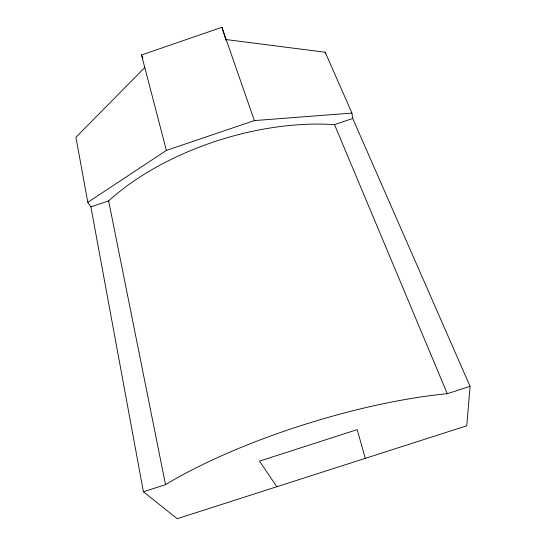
<?xml version="1.0" encoding="UTF-8"?>
<svg xmlns="http://www.w3.org/2000/svg" width="546" height="546" viewBox="0 0 546 546"><rect width="100%" height="100%" fill="white"/><g stroke="black" fill="none" stroke-linecap="round" stroke-linejoin="round"><path stroke-width="0.82" d="M226.194 39.571L325.198 52.232L351.945 113.09L352.73 118.482L470.072 386.343L466.755 425.784L177.211 518.7L143.4 491.782L90.889 206.873L87.804 202.327L75.928 137.292L144.786 67.533M87.804 202.327L166.387 150.416L254.361 120.584L351.945 113.09M166.387 150.416L141.516 54.975L221.929 27.3L254.361 120.584M90.854 206.879L108.634 200.88A191.353 101.877 -17.3 0 1 334.521 124.631L352.73 118.482M143.4 491.782L165.513 484.643A230.569 62.224 -17.2 0 1 447.297 393.7L470.072 386.343M276.856 486.725L259.493 461.138L357.2 429.634L365.267 458.353M141.516 54.975L142.895 58.074M334.521 124.631L447.297 393.7M221.929 27.3L225.976 40.261M108.634 200.88L165.513 484.643M325.198 52.232L325.484 53.904"/></g></svg>
